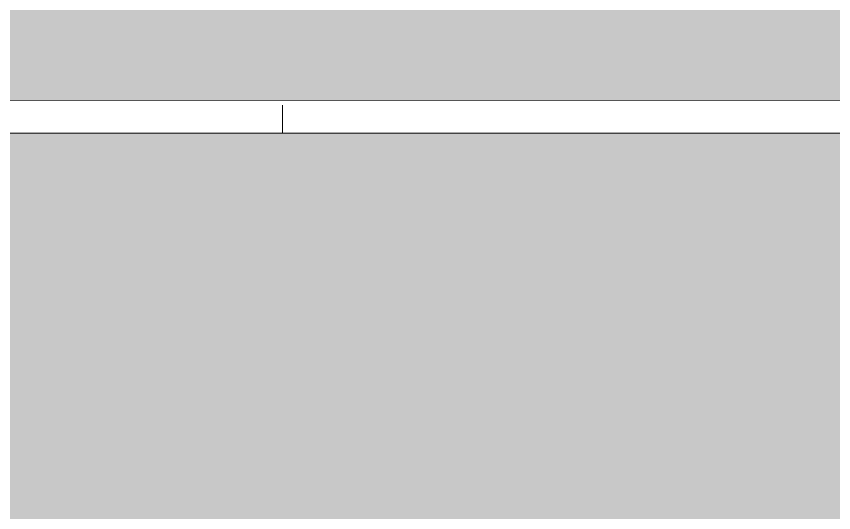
# Model space of a CAD drawing. Header units: millimetres. Extents: x 902415 to 1199587, y -3757 to 35605.
# Drawn here: x 963864.5 to 964071.9, y 7503.7 to 7629.6 of the extents above; entities that cross this region are included whole.
import ezdxf

# ---------------------------------------------------------------- set-up
doc = ezdxf.new("R2010")
doc.units = ezdxf.units.MM
doc.linetypes.add('AEC_Center', pattern=[24, 12, -4, 4, -4])
for name, color, linetype, lineweight in [('A-FLOR-LEVL', 51, 'Continuous', 5), ('A-GENM', 13, 'Continuous', 5), ('A-GLAZ-CWMG', 51, 'Continuous', 5), ('A-WALL-PATT', 111, 'Continuous', 5)]:
    doc.layers.add(name, color=color, linetype=linetype, lineweight=lineweight)

# ---------------------------------------------------------------- blocks, each defined once
blk = doc.blocks.new('Generic Models 21 - Generic Models 13-2246435-North - Grids A')
at = {"layer": 'A-GENM'}
h = blk.add_hatch(color=256, dxfattribs=at)
h.paths.add_polyline_path([(948358.2, 7600), (948776.92, 7600), (950359.83, 9903.22), (949777.6, 12902.07), (945328.2, 7600), (948298.2, 7600)])
h.paths.add_polyline_path([(971597.79, 7606.61), (956564.04, 15789.71), (952203.01, 15790.14), (959565.81, 7609.28), (970915.64, 7606.77)])
h.paths.add_polyline_path([(947148.2, 7650), (946573.92, 7650), (946548.04, 7653.41), (946523.92, 7663.4), (946503.21, 7679.29), (946487.32, 7700), (946477.33, 7724.12), (946473.92, 7750), (946473.92, 8750), (946477.33, 8775.88), (946487.32, 8800), (946503.21, 8820.71), (946523.92, 8836.6), (946548.04, 8846.59), (946573.92, 8850), (947573.92, 8850), (947599.8, 8846.59), (947623.92, 8836.6), (947644.63, 8820.71), (947660.53, 8800), (947670.52, 8775.88), (947673.93, 8749.99), (947673.91, 7749.92), (947670.52, 7724.12), (947660.53, 7700), (947644.63, 7679.29), (947623.92, 7663.4), (947599.8, 7653.41), (947572.98, 7650), (947198.2, 7650)])
h.paths.add_polyline_path([(964598.61, 7650), (964253.92, 7650), (964228.04, 7653.41), (964203.92, 7663.4), (964183.21, 7679.29), (964167.32, 7700), (964156.88, 7727.57), (964153.92, 7750), (964153.92, 8750), (964157.33, 8775.88), (964167.32, 8800), (964183.21, 8820.71), (964203.92, 8836.6), (964228.04, 8846.59), (964253.92, 8850), (965253.92, 8850), (965279.8, 8846.59), (965303.92, 8836.6), (965324.63, 8820.71), (965340.53, 8800), (965350.52, 8775.88), (965353.93, 8749.98), (965353.91, 7749.92), (965350.52, 7724.12), (965340.53, 7700), (965324.63, 7679.29), (965303.92, 7663.4), (965279.8, 7653.41), (965253.92, 7650), (965125.03, 7650)])
blk.add_line((959565.81, 7609.28), (971597.79, 7606.61), dxfattribs=at)
blk = doc.blocks.new('Rectangular Mullion - 100 x 100mm-2718795-North - Grids A')
at = {"layer": 'A-GLAZ-CWMG'}
blk.add_hatch(color=256, dxfattribs=at).paths.add_polyline_path([(968809.96, 7500), (968871.9, 7500), (968871.9, 7600), (967915.59, 7600), (967915.59, 7500), (968801.9, 7500)])
blk.add_line((968871.9, 7600), (967915.59, 7600), dxfattribs=at)

msp = doc.modelspace()

# ---------------------------------------------------------------- hatches: boundary and pattern name
at = {"layer": 'A-WALL-PATT'}
h = msp.add_hatch(dxfattribs=at)
h.set_pattern_fill('FP_60', color=256, style=0, pattern_type=2)
h.set_pattern_definition([(90, (964597.8, 7600), (-333, 2e-14), [])])
h.paths.add_polyline_path([(964351.9, 7600), (964597.79, 7600), (964597.79, 7608.17), (963597.79, 7606.61), (963597.79, 7600), (964346.67, 7600)])
h.paths.add_polyline_path([(964597.79, 11416.82), (964597.79, 15713.55), (963597.79, 15713.55), (963597.79, 11961.14), (964276.3, 11591.81)])

# ---------------------------------------------------------------- linework, layer by layer
at = {"layer": 'A-FLOR-LEVL', "linetype": 'AEC_Center'}
msp.add_line((903214.69, 7600), (1037708.07, 7600), dxfattribs=at)

# ---------------------------------------------------------------- block references
at = {"layer": 'A-GENM'}
msp.add_blockref('Generic Models 21 - Generic Models 13-2246435-North - Grids A', (0, 0), dxfattribs=at)
at = {"layer": 'A-GLAZ-CWMG'}
msp.add_blockref('Rectangular Mullion - 100 x 100mm-2718795-North - Grids A', (-4625.22, 0), dxfattribs=at)

doc.saveas('drawing.dxf')
